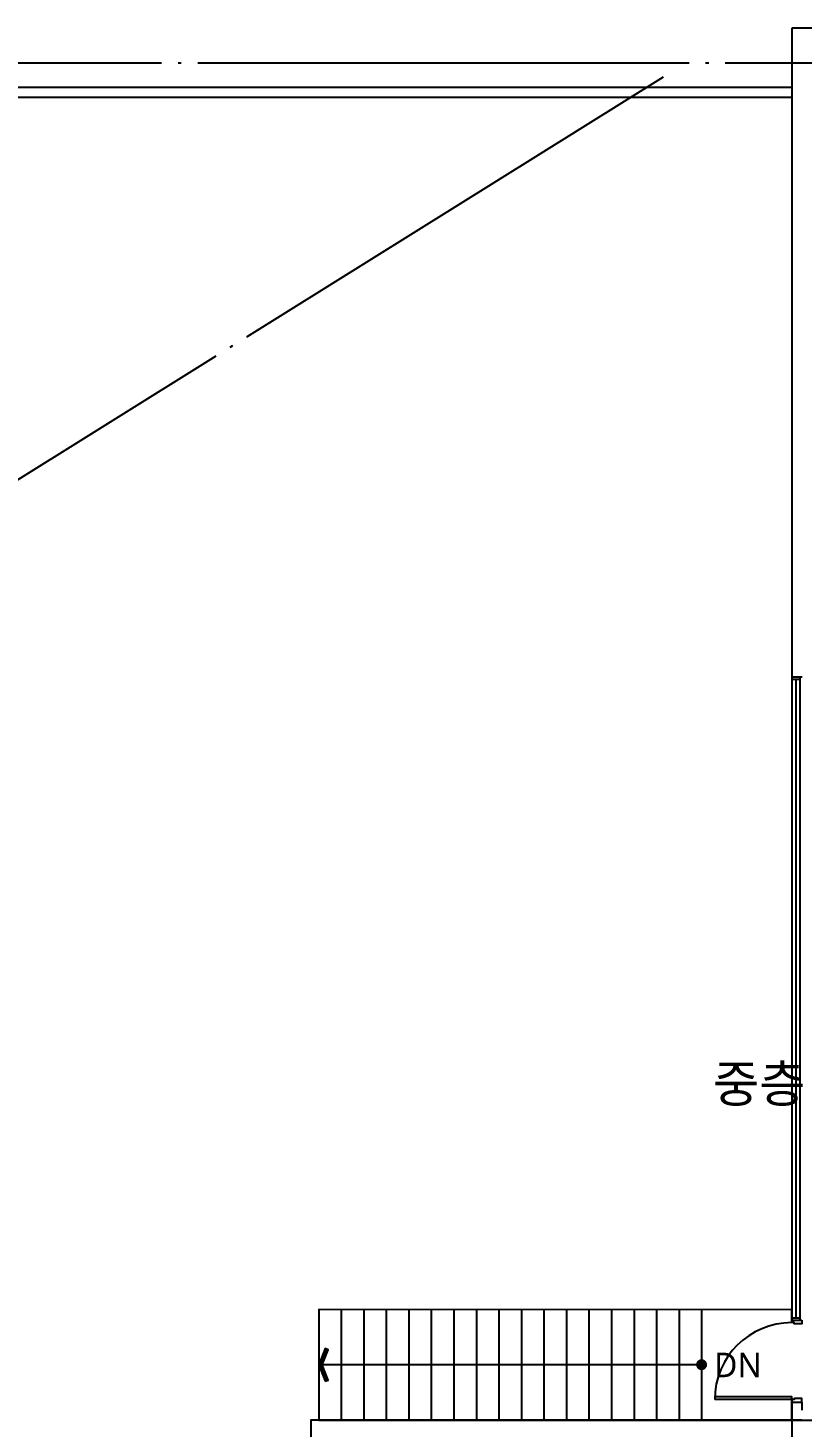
# Model space of a CAD drawing. Header units: millimetres. Extents: x -158894 to 483100, y 4200 to 114600.
# Drawn here: x 249948 to 259399, y 56231 to 73325 of the extents above; entities that cross this region are included whole.
import ezdxf
from ezdxf.enums import TextEntityAlignment as Align

# ---------------------------------------------------------------- set-up
doc = ezdxf.new("R2010")
doc.units = ezdxf.units.MM
doc.header["$LTSCALE"] = 200
doc.linetypes.add('CEN-GAUN', pattern=[32.2, 30, -1, 0.2, -1])
for name, color, linetype in [('BA', 9, 'Continuous'), ('CEN', 15, 'CEN-GAUN'), ('DOOR-OPEN', 9, 'Continuous'), ('ETC', 8, 'Continuous'), ('OPEN', 15, 'CEN-GAUN'), ('RM', 8, 'Continuous')]:
    doc.layers.add(name, color=color, linetype=linetype)
doc.styles.add('스타일1', font='malgun.ttf')

msp = doc.modelspace()

# ---------------------------------------------------------------- linework, layer by layer
at = {"layer": 'BA'}
for p, q in [((281000, 73325), (259275, 73325)), ((259275, 73325), (259275, 65400)), ((259375, 65370), (259275, 65370)), ((259325, 65370), (259325, 57577.1)), ((253773.1, 57676.2), (253773.1, 56330.7)), ((254048.1, 57676.2), (254048.1, 56330.7)), ((254323.1, 57676.2), (254323.1, 56330.7)), ((254598.1, 57676.2), (254598.1, 56330.7)), ((254873.1, 57675.9), (254873.1, 56330.4)), ((255148.1, 57675.9), (255148.1, 56330.4)), ((255423.1, 57675.9), (255423.1, 56330.4)), ((255698.1, 57675.9), (255698.1, 56330.4)), ((255973.1, 57675.7), (255973.1, 56330.1)), ((256248.1, 57675.7), (256248.1, 56330.1)), ((256523.1, 57675.7), (256523.1, 56330.1)), ((256798.1, 57675.7), (256798.1, 56330.1)), ((257073.1, 57675.4), (257073.1, 56329.8)), ((257348.1, 57675.4), (257348.1, 56329.8)), ((257623.1, 57675.4), (257623.1, 56329.8)), ((257898.1, 57675.4), (257898.1, 56329.8)), ((258173.1, 57676.2), (258173.1, 56330.7)), ((259275, 57577.1), (259375, 57577.1)), ((258206.4, 57003.4), (253498.1, 57001.3)), ((259273.8, 56577.1), (258333.8, 56577.1)), ((259275, 56547.1), (259275, 42600)), ((259275, 56325), (261300, 56325))]:
    msp.add_line(p, q, dxfattribs=at)
for points in [[(259400, 65400), (259275, 65400)], [(259275, 57547.1), (259375, 57547.1), (259375, 65400), (259275, 65400), (259275, 57547.1)], [(259273.8, 57517.1), (259273.8, 57674.8), (253498.1, 57676.2), (253498.1, 56326.4), (259273.8, 56325), (259273.8, 56577.1)], [(259398.8, 57547.1), (259398.8, 57502.1), (259398.8, 57502.1), (259398.8, 57502.1), (259303.8, 57502.1), (259303.8, 57517.1), (259273.8, 57517.1), (259273.8, 57547.1), (259398.8, 57547.1)], [(259273.8, 56577.1), (259273.8, 56612.1), (258333.8, 56612.1), (258333.8, 56577.1)], [(259398.8, 56547.1), (259398.8, 56592.1), (259398.8, 56592.1), (259398.8, 56592.1), (259303.8, 56592.1), (259303.8, 56577.1), (259273.8, 56577.1), (259273.8, 56547.1), (259398.8, 56547.1)], [(259398.8, 56547.1), (259398.8, 56447.1)]]:
    msp.add_lwpolyline(points, dxfattribs=at)
msp.add_lwpolyline([(253578.1, 56801.3), (253615.2, 56816.2), (253541.2, 57001.3), (253615.2, 57186.5), (253578.1, 57201.3), (253498.1, 57001.3)], close=True, dxfattribs=at)
at = {"layer": 'BA', "const_width": 66.7}
msp.add_lwpolyline([(258173.1, 57036.8, -1), (258173.1, 56970.1, -1)], format="xyb", close=True, dxfattribs=at)
at = {"layer": 'BA'}
for points in [[(253578.1, 57201.3), (253615.2, 57186.5), (253498.1, 57001.3), (253541.2, 57001.3)], [(253498.1, 57001.3), (253541.2, 57001.3), (253578.1, 56801.3), (253615.2, 56816.2)]]:
    msp.add_solid(points, dxfattribs=at)
at = {"layer": 'CEN'}
msp.add_line((200500, 72900), (285700, 72900), dxfattribs=at)
at = {"layer": 'DOOR-OPEN', "color": 9}
msp.add_arc((259273.8, 56577.1), 940, 90, 180, dxfattribs=at)
at = {"layer": 'ETC'}
for points in [[(259275, 72600), (244400, 72600)], [(259275, 72475), (209400, 72475)], [(259398.8, 56325), (253400, 56325), (253400, 42600)]]:
    msp.add_lwpolyline(points, dxfattribs=at)
at = {"layer": 'OPEN'}
msp.add_line((257706, 72725), (209400, 42600), dxfattribs=at)

# ---------------------------------------------------------------- texts
at = {"layer": 'BA', "style": '스타일1'}
msp.add_text('DN', height=300, dxfattribs=at).set_placement((258617, 56850), align=Align.CENTER)
at = {"layer": 'RM', "style": '스타일1'}
msp.add_text('중층 조망공간', height=450, dxfattribs=at).set_placement((260082.6, 60434.5), align=Align.MIDDLE_CENTER)

doc.saveas('drawing.dxf')
